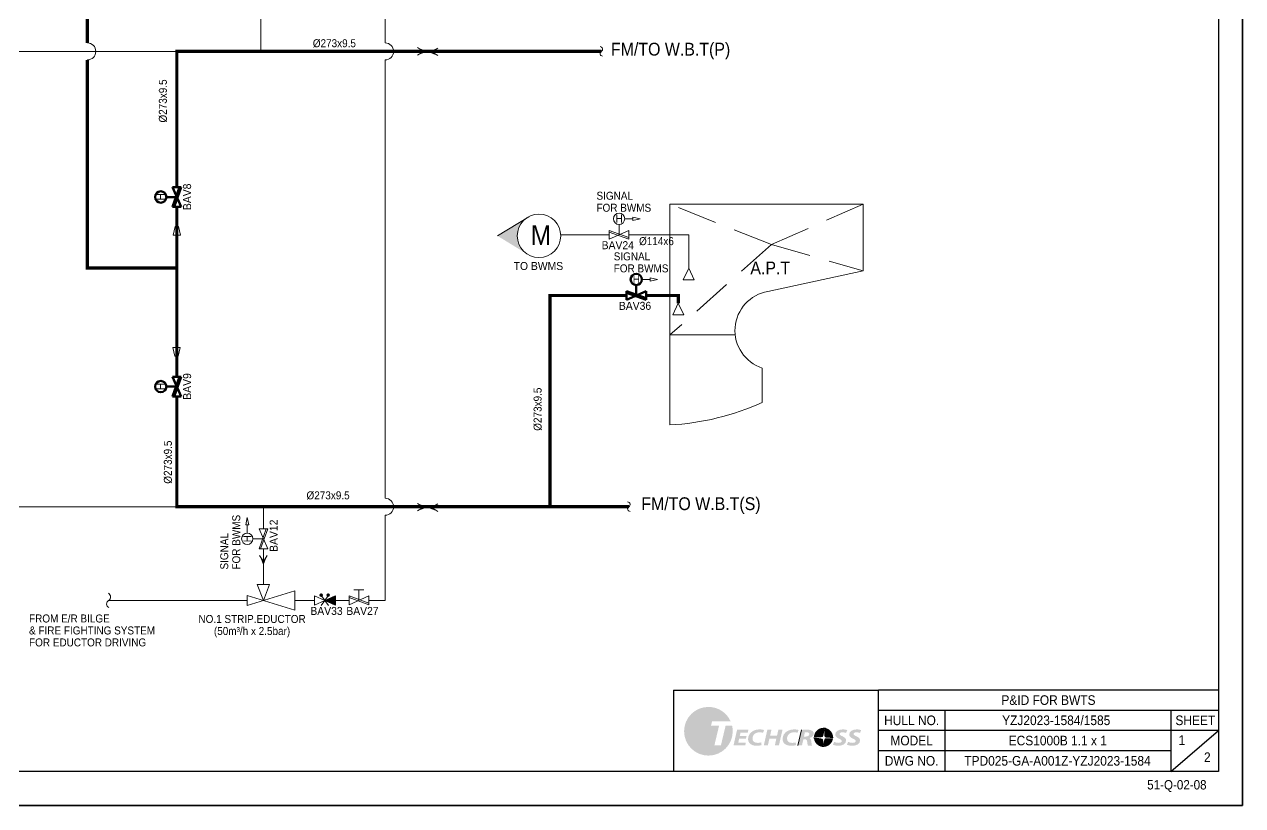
# Model space of a CAD drawing. Extents: x -553847 to 4496999, y 514150 to 878882.
# Drawn here: x 4321324 to 4359381, y 721680 to 746077 of the extents above; entities that cross this region are included whole.
import ezdxf

# ---------------------------------------------------------------- set-up
doc = ezdxf.new("R2010")
doc.units = 0
doc.header["$LTSCALE"] = 25
doc.header["$MEASUREMENT"] = 0
doc.linetypes.add('DASHED', pattern=[0.75, 0.5, -0.25])
doc.layers.get('0').update_dxf_attribs({"linetype": 'CONTINUOUS', "lineweight": 9})
doc.layers.add('0.1 Defpoints', color=7, linetype='CONTINUOUS', plot=False)
doc.layers.add('0.2 Dwg sheet', color=7, linetype='CONTINUOUS')
doc.layers.add('0.3 Text', color=7, linetype='CONTINUOUS')
for name, color, linetype, lineweight in [('1.1 Y_Pipe', 7, 'CONTINUOUS', 13), ('1.7 Signal', 6, 'ZIGZAG', 9), ('1.9 Arrow', 1, 'CONTINUOUS', 9)]:
    doc.layers.add(name, color=color, linetype=linetype, lineweight=lineweight)
doc.layers.add('2.1 Valve open', color=7, linetype='CONTINUOUS', lineweight=50, true_color=0x1b21e4)
doc.layers.add('2.2 Ballast water line', color=7, linetype='CONTINUOUS', true_color=0x1b21e4)
doc.styles.get("Standard").update_dxf_attribs({"font": '', "width": 0.95, "height": 250})
doc.styles.get('Standard').set_extended_font_data('Gulim')
doc.linetypes.add('ZIGZAG', pattern='A,0.0001,-0.2,[131,ltypeshp.shx,S=0.2,R=0,X=-0.2,Y=0],-0.4,[131,ltypeshp.shx,S=0.2,R=180,X=0.2,Y=0],-0.2', length=0.8001)

# ---------------------------------------------------------------- blocks, each defined once
blk = doc.blocks.new('양식 51-Q-02-08')
at = {"layer": '0.1 Defpoints'}
blk.add_lwpolyline([(-2677005, 1033560), (-2613196, 1033560), (-2613196, 988132), (-2677005, 988132)], close=True, dxfattribs=at)
at = {"layer": '0.2 Dwg sheet'}
for p, q in [((-2630979, 991742), (-2624571, 991742)), ((-2630979, 991742), (-2630979, 989196)), ((-2624571, 989196), (-2624571, 991742)), ((-2613953, 991742), (-2624571, 991742)), ((-2624571, 991110), (-2613953, 991110)), ((-2622500, 991110), (-2622500, 989196)), ((-2615440, 991110), (-2615440, 989196)), ((-2613953, 990478), (-2624571, 990478)), ((-2615440, 989196), (-2613953, 990478)), ((-2615440, 989846), (-2624571, 989846))]:
    blk.add_line(p, q, dxfattribs=at)
blk.add_lwpolyline([(-2613953, 989196), (-2676245, 989196), (-2676245, 1032800), (-2613953, 1032800)], close=True, dxfattribs=at)
at = {"layer": '0.2 Dwg sheet', "insert": (-2623536, 989529), "char_height": 300, "width": 2070.81, "attachment_point": 5}
blk.add_mtext('DWG NO.', dxfattribs=at)
at = {"layer": '0.3 Text', "width": 0.95}
blk.add_text('51-Q-02-08', height=291.7, dxfattribs=at).set_placement((-2616177, 988637))
at = {"layer": '0.3 Text', "char_height": 300, "attachment_point": 5}
for s, insert, width in [('\\A1;SHEET', (-2614674, 990794), 1532.09), ('MODEL', (-2623536, 990162), 2070.81)]:
    blk.add_mtext(s, dxfattribs=dict(at, insert=insert, width=width))

msp = doc.modelspace()

# ---------------------------------------------------------------- hatches: boundary and pattern name
at = {"layer": '0.2 Dwg sheet', "lineweight": 0}
h = msp.add_hatch(color=256, dxfattribs=at)
h.dxf.hatch_style = 2
edge = h.paths.add_edge_path()
edge.add_spline(control_points=[(4343229.4, 724175), (4343229.4, 724175), (4343082.3, 723558.3), (4343082.3, 723558.3), (4343082.3, 723558.3), (4342878.5, 723558.3), (4342878.5, 723558.3), (4342878.5, 723558.3), (4343025.7, 724175), (4343025.7, 724175), (4343025.7, 724175), (4342773.8, 724175), (4342773.8, 724175), (4342773.8, 724175), (4342809.2, 724316.8), (4342809.2, 724316.8), (4342809.2, 724316.8), (4343384.5, 724316.8), (4343384.5, 724316.8), (4343264.8, 724579.4), (4343000.2, 724762), (4342692.7, 724762), (4342273, 724762), (4341932.7, 724421.8), (4341932.7, 724001.9), (4341932.7, 723582.1), (4342273, 723241.8), (4342692.7, 723241.8), (4343112.6, 723241.8), (4343452.8, 723582.1), (4343452.8, 724001.9), (4343452.8, 724061.5), (4343445.7, 724119.4), (4343432.8, 724175), (4343432.8, 724175), (4343229.4, 724175), (4343229.4, 724175)], knot_values=[0, 0, 0, 0, 1, 1, 1, 2, 2, 2, 3, 3, 3, 4, 4, 4, 5, 5, 5, 6, 6, 6, 7, 7, 7, 8, 8, 8, 9, 9, 9, 10, 10, 10, 11, 11, 11, 12, 12, 12, 12], degree=3, periodic=0)
h = msp.add_hatch(color=256, dxfattribs=at)
h.dxf.hatch_style = 2
h.paths.add_polyline_path([(4343864, 723767.9), (4343652.2, 723767.9), (4343624.6, 723647.6), (4343863.1, 723647.6), (4343841.9, 723557.4), (4343475.7, 723557.4), (4343589.2, 724051.4), (4343942.9, 724051.4), (4343921.6, 723961.4), (4343696.5, 723961.4), (4343671.6, 723856.4), (4343885.3, 723856.4)])
h = msp.add_hatch(color=256, dxfattribs=at)
h.dxf.hatch_style = 2
edge = h.paths.add_edge_path()
edge.add_spline(control_points=[(4344352.5, 723570.6), (4344320.7, 723558.9), (4344267.4, 723549.4), (4344195.7, 723549.4), (4344037, 723549.4), (4343931.5, 723628.5), (4343931.5, 723759.1), (4343931.5, 723871.2), (4343991.8, 723957.6), (4344082.2, 724007.5), (4344144.3, 724042.6), (4344217, 724059.5), (4344301.1, 724059.5), (4344365.8, 724059.5), (4344414.6, 724047.1), (4344432.3, 724039.1), (4344432.3, 724039.1), (4344396.9, 723953.2), (4344396.9, 723953.2), (4344380, 723960.5), (4344340.1, 723969.4), (4344288.7, 723969.4), (4344237.3, 723969.4), (4344188.5, 723956.2), (4344152.3, 723931.2), (4344102.6, 723896.8), (4344069.8, 723840.3), (4344069.8, 723771.5), (4344069.8, 723692.3), (4344123.9, 723639.5), (4344228.5, 723639.5), (4344271, 723639.5), (4344312.7, 723645.3), (4344342, 723655.7), (4344342, 723655.7), (4344352.5, 723570.6), (4344352.5, 723570.6)], knot_values=[0, 0, 0, 0, 1, 1, 1, 2, 2, 2, 3, 3, 3, 4, 4, 4, 5, 5, 5, 6, 6, 6, 7, 7, 7, 8, 8, 8, 9, 9, 9, 10, 10, 10, 11, 11, 11, 12, 12, 12, 12], degree=3, periodic=0)
h = msp.add_hatch(color=256, dxfattribs=at)
h.dxf.hatch_style = 2
h.paths.add_polyline_path([(4344662.8, 724051.4), (4344618.5, 723859.5), (4344834.8, 723859.5), (4344879.1, 724051.4), (4345007.7, 724051.4), (4344894.2, 723557.4), (4344766.5, 723557.4), (4344813.5, 723765.6), (4344596.3, 723765.6), (4344549.3, 723557.4), (4344421.7, 723557.4), (4344535.1, 724051.4)])
h = msp.add_hatch(color=256, dxfattribs=at)
h.dxf.hatch_style = 2
edge = h.paths.add_edge_path()
edge.add_spline(control_points=[(4345430.7, 723570.6), (4345398.9, 723558.9), (4345345.6, 723549.4), (4345273.8, 723549.4), (4345115.2, 723549.4), (4345009.6, 723628.5), (4345009.6, 723759.1), (4345009.6, 723871.2), (4345069.9, 723957.6), (4345160.2, 724007.5), (4345222.5, 724042.6), (4345295.1, 724059.5), (4345379.3, 724059.5), (4345444, 724059.5), (4345492.8, 724047.1), (4345510.4, 724039.1), (4345510.4, 724039.1), (4345475, 723953.2), (4345475, 723953.2), (4345458.3, 723960.5), (4345418.3, 723969.4), (4345366.9, 723969.4), (4345315.4, 723969.4), (4345266.8, 723956.2), (4345230.4, 723931.2), (4345180.7, 723896.8), (4345147.9, 723840.3), (4345147.9, 723771.5), (4345147.9, 723692.3), (4345201.9, 723639.5), (4345306.6, 723639.5), (4345349.1, 723639.5), (4345390.8, 723645.3), (4345420, 723655.7), (4345420, 723655.7), (4345430.7, 723570.6), (4345430.7, 723570.6)], knot_values=[0, 0, 0, 0, 1, 1, 1, 2, 2, 2, 3, 3, 3, 4, 4, 4, 5, 5, 5, 6, 6, 6, 7, 7, 7, 8, 8, 8, 9, 9, 9, 10, 10, 10, 11, 11, 11, 12, 12, 12, 12], degree=3, periodic=0)
at = {"layer": '0.2 Dwg sheet', "linetype": 'Continuous', "lineweight": 0}
h = msp.add_hatch(color=256, dxfattribs=at)
h.paths.add_polyline_path([(4345981.7, 723950.3), (4345973, 723975.4), (4345937.7, 724013.9), (4345882.3, 724039.7), (4345812.2, 724052), (4345735.4, 724054), (4345663.6, 724050.5), (4345600.6, 724042), (4345489, 723557.8), (4345492, 723557.4), (4345614.8, 723557.4), (4345659.1, 723752.2), (4345705.5, 723752.2), (4345719.8, 723751), (4345744.5, 723743.5), (4345762.4, 723728.3), (4345774.4, 723702.9), (4345791.2, 723578.1), (4345795, 723561.8), (4345802.1, 723557.3), (4345927.9, 723557.3), (4345921.7, 723576.4), (4345916.4, 723605.2), (4345903.1, 723709.8), (4345896.5, 723736.2), (4345871.1, 723774.8), (4345848, 723788.5), (4345848, 723790.5), (4345861.8, 723794.5), (4345907.8, 723813.8), (4345944.2, 723840.1), (4345970.6, 723874.4), (4345982.9, 723916.4), (4345983.5, 723936.4)])
h.paths.add_polyline_path([(4345841.8, 723902.4, -0.1380365), (4345810.6, 723858.7, -0.1340355), (4345738.7, 723835.8), (4345676.5, 723835.8), (4345706.2, 723972), (4345769.2, 723972, -0.1816988), (4345829, 723952.3, -0.2969134)], flags=16)
at = {"layer": '0.2 Dwg sheet', "lineweight": 0}
h = msp.add_hatch(color=256, dxfattribs=at)
h.dxf.hatch_style = 2
edge = h.paths.add_edge_path()
edge.add_spline(control_points=[(4346312.2, 724109.3), (4346303.8, 724110), (4346295.4, 724110.6), (4346286.8, 724110.6), (4346185.9, 724110.6), (4346096.9, 724060.4), (4346042.9, 723983.8), (4346031.8, 723966.5), (4346021.9, 723948), (4346013.6, 723928.3), (4346001.6, 723899.5), (4345993.8, 723870.2), (4345989.7, 723840.9), (4345988.8, 723831.4), (4345988.3, 723821.8), (4345988.3, 723812), (4345988.3, 723811.5), (4345988.3, 723810.9), (4345988.3, 723810.3), (4346100.7, 723817.6), (4346231.5, 723830.4), (4346247.7, 723837.6), (4346268.6, 723847), (4346300.3, 724033.9), (4346312.2, 724109.3)], knot_values=[0, 0, 0, 0, 1, 1, 1, 2, 2, 2, 3, 3, 3, 4, 4, 4, 5, 5, 5, 6, 6, 6, 7, 7, 7, 8, 8, 8, 8], degree=3, periodic=0)
h = msp.add_hatch(color=256, dxfattribs=at)
h.dxf.hatch_style = 2
edge = h.paths.add_edge_path()
edge.add_spline(control_points=[(4346343.8, 723827.9), (4346359.1, 723817.7), (4346463.4, 723811.8), (4346585.2, 723808.3), (4346585.2, 723809.5), (4346585.4, 723810.8), (4346585.4, 723812), (4346585.4, 723958.7), (4346479.6, 724080.3), (4346340.3, 724105.6), (4346330.4, 724020.6), (4346314.1, 723847.4), (4346343.8, 723827.9)], knot_values=[0, 0, 0, 0, 1, 1, 1, 2, 2, 2, 3, 3, 3, 4, 4, 4, 4], degree=3, periodic=0)
h = msp.add_hatch(color=256, dxfattribs=at)
h.dxf.hatch_style = 2
edge = h.paths.add_edge_path()
edge.add_spline(control_points=[(4346623.8, 723671.8), (4346659.2, 723654.3), (4346708.8, 723640.2), (4346764.7, 723640.2), (4346813.5, 723640.2), (4346858.7, 723659.3), (4346858.7, 723697.4), (4346858.7, 723726), (4346832.9, 723743.6), (4346778.1, 723767.9), (4346715.1, 723795.7), (4346654.8, 723835.3), (4346654.8, 723899), (4346654.8, 723998.7), (4346759.3, 724059.5), (4346889.6, 724059.5), (4346961.4, 724059.5), (4347004.1, 724046.3), (4347029.6, 724035.3), (4347029.6, 724035.3), (4346989.8, 723947.5), (4346989.8, 723947.5), (4346970.4, 723956.2), (4346928.7, 723969.4), (4346879, 723968.6), (4346819.6, 723968.6), (4346788.6, 723944.4), (4346788.6, 723917.3), (4346788.6, 723887.9), (4346825, 723870.4), (4346875.5, 723847), (4346948.2, 723815.3), (4346993.4, 723775.1), (4346993.4, 723715.7), (4346993.4, 723605.8), (4346883.5, 723549.4), (4346751.3, 723549.4), (4346668.9, 723550), (4346608.7, 723567.6), (4346581.2, 723584.6), (4346581.2, 723584.6), (4346623.8, 723671.8), (4346623.8, 723671.8)], knot_values=[0, 0, 0, 0, 1, 1, 1, 2, 2, 2, 3, 3, 3, 4, 4, 4, 5, 5, 5, 6, 6, 6, 7, 7, 7, 8, 8, 8, 9, 9, 9, 10, 10, 10, 11, 11, 11, 12, 12, 12, 13, 13, 13, 14, 14, 14, 14], degree=3, periodic=0)
h = msp.add_hatch(color=256, dxfattribs=at)
h.dxf.hatch_style = 2
edge = h.paths.add_edge_path()
edge.add_spline(control_points=[(4347060.8, 723671.8), (4347096.3, 723654.3), (4347145.8, 723640.2), (4347201.7, 723640.2), (4347250.6, 723640.2), (4347295.7, 723659.3), (4347295.7, 723697.4), (4347295.7, 723726), (4347270.1, 723743.6), (4347215, 723767.9), (4347152.1, 723795.7), (4347091.8, 723835.3), (4347091.8, 723899), (4347091.8, 723998.7), (4347196.5, 724059.5), (4347326.7, 724059.5), (4347398.5, 724059.5), (4347441, 724046.3), (4347466.8, 724035.3), (4347466.8, 724035.3), (4347426.9, 723947.5), (4347426.9, 723947.5), (4347407.4, 723956.2), (4347365.8, 723969.4), (4347316.2, 723968.6), (4347256.8, 723968.6), (4347225.6, 723944.4), (4347225.6, 723917.3), (4347225.6, 723887.9), (4347262, 723870.4), (4347312.5, 723847), (4347385.2, 723815.3), (4347430.5, 723775.1), (4347430.5, 723715.7), (4347430.5, 723605.8), (4347320.5, 723549.4), (4347188.5, 723549.4), (4347105.9, 723550), (4347045.8, 723567.6), (4347018.2, 723584.6), (4347018.2, 723584.6), (4347060.8, 723671.8), (4347060.8, 723671.8)], knot_values=[0, 0, 0, 0, 1, 1, 1, 2, 2, 2, 3, 3, 3, 4, 4, 4, 5, 5, 5, 6, 6, 6, 7, 7, 7, 8, 8, 8, 9, 9, 9, 10, 10, 10, 11, 11, 11, 12, 12, 12, 13, 13, 13, 14, 14, 14, 14], degree=3, periodic=0)
h = msp.add_hatch(color=256, dxfattribs=at)
h.dxf.hatch_style = 2
edge = h.paths.add_edge_path()
edge.add_spline(control_points=[(4346238.7, 723757.6), (4346215.3, 723771.8), (4346085.8, 723779.7), (4345989.7, 723783.7), (4346003.1, 723641.8), (4346115.7, 723528.8), (4346257.5, 723515), (4346265.4, 723645), (4346272.9, 723736.8), (4346238.7, 723757.6)], knot_values=[0, 0, 0, 0, 1, 1, 1, 2, 2, 2, 3, 3, 3, 3], degree=3, periodic=0)
h = msp.add_hatch(color=256, dxfattribs=at)
h.dxf.hatch_style = 2
edge = h.paths.add_edge_path()
edge.add_spline(control_points=[(4346290.4, 723513.7), (4346439.5, 723515.5), (4346561.9, 723626.4), (4346582.1, 723770.3), (4346462.1, 723767.5), (4346360.3, 723764.1), (4346345.8, 723761.1), (4346318.8, 723755.4), (4346298.8, 723595.2), (4346290.4, 723513.7)], knot_values=[0, 0, 0, 0, 1, 1, 1, 2, 2, 2, 3, 3, 3, 3], degree=3, periodic=0)
at = {"layer": '1.1 Y_Pipe', "linetype": 'Continuous', "ltscale": 30}
h = msp.add_hatch(dxfattribs=at)
h.set_pattern_fill('ANSI31', color=256, scale=1.072502, angle=-180)
h.set_pattern_definition([(225, (4407825.12348, 1091361.01775), (0.094796635586, -0.094796635586), [])])
h.paths.add_polyline_path([(4337013.6, 740031.1, 0.5309324), (4337026.6, 738906.6), (4336102.6, 739473.2)])
h = msp.add_hatch(color=256, dxfattribs=at)
h.paths.add_polyline_path([(4328791, 729179.7), (4328791, 729307.3), (4328673.5, 729490.7)])
h.paths.add_polyline_path([(4328791, 729179.7), (4328908.4, 729490.7), (4328791, 729307.3)])
at = {"layer": '1.1 Y_Pipe'}
msp.add_hatch(color=256, dxfattribs=at).paths.add_polyline_path([(4331036.1, 728233.6), (4330710.1, 728088.8), (4331036.1, 727944.1)])
at = {"layer": '1.9 Arrow'}
h = msp.add_hatch(color=256, dxfattribs=at)
h.paths.add_polyline_path([(4333916.3, 745232.6), (4333788.7, 745232.6), (4333605.4, 745115.2)])
h.paths.add_polyline_path([(4333916.3, 745232.6), (4333605.4, 745350.1), (4333788.7, 745232.6)])
h = msp.add_hatch(color=256, dxfattribs=at)
h.paths.add_polyline_path([(4333923.9, 745218.7), (4334051.5, 745218.7), (4334234.8, 745336.2)])
h.paths.add_polyline_path([(4333923.9, 745218.7), (4334234.8, 745101.3), (4334051.5, 745218.7)])
h = msp.add_hatch(color=256, dxfattribs=at)
h.paths.add_polyline_path([(4333916.3, 730999.3), (4333788.7, 730999.3), (4333605.4, 730881.8)])
h.paths.add_polyline_path([(4333916.3, 730999.3), (4333605.4, 731116.7), (4333788.7, 730999.3)])
h = msp.add_hatch(color=256, dxfattribs=at)
h.paths.add_polyline_path([(4333923.9, 730985.4), (4334051.5, 730985.4), (4334234.8, 731102.8)])
h.paths.add_polyline_path([(4333923.9, 730985.4), (4334234.8, 730868), (4334051.5, 730985.4)])

# ---------------------------------------------------------------- linework, layer by layer
at = {"layer": '0.1 Defpoints', "color": 4, "linetype": 'ByBlock'}
msp.add_lwpolyline([(4295572.2, 721679.7), (4359381.2, 721679.7), (4359381.2, 767107.6), (4295572.2, 767107.6)], close=True, dxfattribs=at)
at = {"layer": '0.2 Dwg sheet', "linetype": 'Continuous', "lineweight": 0}
msp.add_line((4345489, 723557.8), (4345600.6, 724042), dxfattribs=at)
at = {"layer": '0.2 Dwg sheet', "lineweight": 0}
for points in [[(4346312.2, 724109.3), (4346300.3, 724033.9), (4346268.6, 723847), (4346247.7, 723837.6)], [(4346343.8, 723827.9), (4346314.1, 723847.4), (4346330.4, 724020.6), (4346340.3, 724105.6)], [(4346247.7, 723837.6), (4346231.5, 723830.4), (4346100.7, 723817.6), (4345988.3, 723810.3)], [(4345989.7, 723783.7), (4346085.8, 723779.7), (4346215.3, 723771.8), (4346238.7, 723757.6)], [(4346238.7, 723757.6), (4346272.9, 723736.8), (4346265.4, 723645), (4346257.5, 723515)], [(4346290.4, 723513.7), (4346298.8, 723595.2), (4346318.8, 723755.4), (4346345.8, 723761.1)], [(4346585.2, 723808.3), (4346463.4, 723811.8), (4346359.1, 723817.7), (4346343.8, 723827.9)], [(4346345.8, 723761.1), (4346360.3, 723764.1), (4346462.1, 723767.5), (4346582.1, 723770.3)]]:
    msp.add_open_spline(points, degree=3, dxfattribs=at)
at = {"layer": '0.3 Text', "linetype": 'Continuous', "ltscale": 30}
msp.add_line((4331036.1, 728233.6), (4331036.1, 727944.1), dxfattribs=at)
at = {"layer": '1.1 Y_Pipe', "linetype": 'Continuous', "ltscale": 100}
for p, q in [((4332593.8, 745497.5), (4332593.8, 749817.3)), ((4328713.8, 748011.1), (4328713.8, 745233.4)), ((4323291.7, 747009.1), (4323291.7, 745497.5)), ((4339345.7, 745233.4), (4316914.1, 745233.4)), ((4326086.3, 740995.7), (4326086.3, 745233.4)), ((4323291.7, 744969.3), (4323291.7, 738469.4)), ((4332593.8, 731277.9), (4332593.8, 744969.3)), ((4326086.3, 739767.9), (4326086.3, 740376.3)), ((4347527.9, 740461.4), (4341491.2, 740461.4)), ((4341491.2, 740461.4), (4341491.2, 733566.2)), ((4347527.9, 740461.4), (4347527.9, 738383.4)), ((4326086.3, 735989.6), (4326086.3, 739493.6)), ((4339590.5, 739502.4), (4338078.5, 739502.4)), ((4342075.9, 739502.4), (4340209.9, 739502.4)), ((4323291.7, 738469.4), (4326086.3, 738469.4)), ((4347527.9, 738383.4), (4344553.4, 737736.7)), ((4340129, 737608.5), (4337742.6, 737608.5)), ((4337742.6, 737608.5), (4337742.6, 731013.8)), ((4341752.6, 737608.5), (4340748.4, 737608.5)), ((4341491.2, 736379.8), (4343530.1, 736379.8)), ((4326086.3, 735074.1), (4326086.3, 735715.3)), ((4344376.9, 735345.9), (4344376.9, 734269.3)), ((4326086.3, 734454.7), (4326086.3, 731013.8)), ((4340208.6, 731013.8), (4316914.1, 731013.8)), ((4332593.8, 728088.8), (4332593.8, 730749.7)), ((4328286.3, 728088.8), (4323954.4, 728088.8)), ((4329770.7, 728088.8), (4330384.1, 728088.8)), ((4331036.1, 728088.8), (4331465, 728088.8)), ((4332084.4, 728088.8), (4332593.8, 728088.8))]:
    msp.add_line(p, q, dxfattribs=at)
at = {"layer": '1.1 Y_Pipe', "linetype": 'DASHED', "ltscale": 100}
for p, q in [((4344661.2, 739202.6), (4341491.2, 740461.4)), ((4347527.9, 740461.4), (4344661.2, 739202.6)), ((4344661.2, 739202.6), (4341491.2, 736379.8)), ((4344661.2, 739202.6), (4347527.9, 738383.4))]:
    msp.add_line(p, q, dxfattribs=at)
at = {"layer": '1.1 Y_Pipe', "linetype": 'Continuous', "ltscale": 30}
for p, q in [((4336102.6, 739473.2), (4337079.2, 740071.2)), ((4342075.9, 738462.4), (4342075.9, 739502.4)), ((4341752.6, 737368), (4341752.6, 737608.5)), ((4328791, 731013.8), (4328791, 730322.6)), ((4328791, 729703.2), (4328791, 728584.5)), ((4328673.5, 729490.7), (4328791, 729307.3)), ((4328908.4, 729490.7), (4328791, 729307.3)), ((4328984, 728584.5), (4328598, 728584.5)), ((4328791, 728088.8), (4328598, 728584.5)), ((4328984, 728584.5), (4328791, 728088.8)), ((4329770.7, 728390.4), (4328286.3, 727933.5)), ((4328286.3, 728244.2), (4329770.7, 727787.3)), ((4328286.3, 728244.2), (4328286.3, 727933.5)), ((4329770.7, 728390.4), (4329770.7, 727787.3))]:
    msp.add_line(p, q, dxfattribs=at)
at = {"layer": '1.1 Y_Pipe'}
for p, q in [((4326035, 739767.9), (4325971.5, 739493.6)), ((4326201.1, 739493.6), (4325971.5, 739493.6)), ((4326137.6, 739767.9), (4326035, 739767.9)), ((4326201.1, 739493.6), (4326137.6, 739767.9)), ((4339590.5, 739364.9), (4339590.5, 739639.9)), ((4340209.9, 739639.9), (4339590.5, 739364.9)), ((4339590.5, 739639.9), (4340209.9, 739418)), ((4339590.5, 739590.4), (4340209.9, 739364.9)), ((4339900.2, 739502.4), (4339900.2, 739828.6)), ((4340209.9, 739364.9), (4340209.9, 739639.9)), ((4340129, 737471), (4340129, 737746)), ((4340748.4, 737746), (4340129, 737471)), ((4340129, 737746), (4340748.4, 737524.1)), ((4340129, 737696.5), (4340748.4, 737471)), ((4340438.7, 737608.5), (4340438.7, 737934.7)), ((4340748.4, 737471), (4340748.4, 737746)), ((4325965.4, 735989.6), (4326195, 735989.6)), ((4325965.4, 735989.6), (4326028.9, 735715.3)), ((4326028.9, 735715.3), (4326131.5, 735715.3)), ((4326131.5, 735715.3), (4326195, 735989.6)), ((4328791, 730012.9), (4328464.8, 730012.9)), ((4328928.5, 730322.6), (4328653.5, 730322.6)), ((4328653.5, 730322.6), (4328928.5, 729703.2)), ((4328653.5, 729703.2), (4328875.4, 730322.6)), ((4328703, 729703.2), (4328928.5, 730322.6)), ((4328928.5, 729703.2), (4328653.5, 729703.2)), ((4330384.1, 727944.1), (4330384.1, 728233.6)), ((4330384.1, 728233.6), (4331036.1, 727944.1)), ((4331036.1, 728233.6), (4330384.1, 727944.1)), ((4330598.9, 728294.1), (4330555.7, 728249.2)), ((4330614.6, 728290.4), (4330560, 728233.7)), ((4330626.2, 728282.5), (4330568.3, 728222.3)), ((4330634.6, 728271.1), (4330580, 728214.4)), ((4330638.9, 728255.6), (4330595.6, 728210.7)), ((4330710.1, 728088.8), (4330597.3, 727925.3)), ((4330710.1, 728088.8), (4330621, 728218)), ((4330710.1, 728088.8), (4330799.2, 728218)), ((4330710.1, 728088.8), (4330822.9, 727925.2)), ((4330818.2, 728297.7), (4330774.9, 728252.8)), ((4330833.9, 728294), (4330779.2, 728237.3)), ((4330845.5, 728286.1), (4330787.6, 728226)), ((4330853.9, 728274.8), (4330799.2, 728218)), ((4330858.2, 728259.2), (4330814.9, 728214.3)), ((4331465, 727951.3), (4331465, 728226.3)), ((4332084.4, 728226.3), (4331465, 727951.3)), ((4331465, 728226.3), (4332084.4, 728004.4)), ((4331465, 728176.8), (4332084.4, 727951.3)), ((4331929.5, 728415), (4331619.8, 728415)), ((4331774.7, 728088.8), (4331774.7, 728415)), ((4332084.4, 727951.3), (4332084.4, 728226.3))]:
    msp.add_line(p, q, dxfattribs=at)
at = {"layer": '1.1 Y_Pipe', "ltscale": 30}
for p, q in [((4342075.9, 738462.4), (4341899.9, 738098)), ((4342252, 738098), (4342075.9, 738462.4)), ((4341899.9, 738098), (4342252, 738098)), ((4341752.6, 737368), (4341576.5, 737003.7)), ((4341928.6, 737003.7), (4341752.6, 737368)), ((4341576.5, 737003.7), (4341928.6, 737003.7))]:
    msp.add_line(p, q, dxfattribs=at)
at = {"layer": '1.1 Y_Pipe', "linetype": 'Continuous', "ltscale": 30}
for centre, radius in [((4337400.3, 739473.2), 678.8), ((4339900.2, 740006.3), 177.6), ((4340438.7, 738112.3), 177.6), ((4328287.2, 730012.9), 177.6)]:
    msp.add_circle(centre, radius, dxfattribs=at)
at = {"layer": '1.1 Y_Pipe'}
for centre in [(4330597.3, 728252.4), (4330816.5, 728256)]:
    msp.add_circle(centre, 41.7, dxfattribs=at)
at = {"layer": '1.1 Y_Pipe', "linetype": 'Continuous', "ltscale": 30}
for centre, radius, start, end in [((4323291.7, 745233.4), 264.1, 270, 90), ((4332593.8, 745233.4), 264.1, 270, 90), ((4332593.8, 731013.8), 264.1, 270, 90), ((4324018.6, 727978.7), 127.4, 120.24455, 242.94375), ((4323890.2, 728198.9), 127.4, 300.24455, 62.94375)]:
    msp.add_arc(centre, radius, start, end, dxfattribs=at)
at = {"layer": '1.1 Y_Pipe'}
for centre, start, end in [((4339306.1, 745302), 300, 90), ((4339385.3, 745164.8), 120, 270), ((4340168.9, 731082.4), 300, 90), ((4340248.2, 730945.2), 120, 270)]:
    msp.add_arc(centre, 79.2, start, end, dxfattribs=at)
at = {"layer": '1.1 Y_Pipe', "linetype": 'Continuous', "ltscale": 100}
for centre, radius, start, end in [((4344755.6, 736519.9), 1233.5, 99.43684, 252.12124), ((4341042.8, 741680.6), 8126.8, 273.16258, 294.22125)]:
    msp.add_arc(centre, radius, start, end, dxfattribs=at)
at = {"layer": '1.7 Signal', "linetype": 'ZIGZAG', "ltscale": 10}
for p, q in [((4340077.8, 740006.3), (4340334.1, 740006.3)), ((4340616.3, 738112.3), (4340872.6, 738112.3)), ((4328287.2, 730190.6), (4328287.2, 730446.8))]:
    msp.add_line(p, q, dxfattribs=at)
at = {"layer": '1.9 Arrow'}
for p, q in [((4333605.4, 745350.1), (4333788.7, 745232.6)), ((4333605.4, 745115.2), (4333788.7, 745232.6)), ((4334234.8, 745336.2), (4334051.5, 745218.7)), ((4334234.8, 745101.3), (4334051.5, 745218.7)), ((4340334.1, 740056.3), (4340334.1, 739956.2)), ((4340561.1, 740006.3), (4340334.1, 740056.3)), ((4340334.1, 739956.2), (4340561.1, 740006.3)), ((4340872.6, 738162.4), (4340872.6, 738062.2)), ((4341099.6, 738112.3), (4340872.6, 738162.4)), ((4340872.6, 738062.2), (4341099.6, 738112.3)), ((4333605.4, 731116.7), (4333788.7, 730999.3)), ((4334234.8, 731102.8), (4334051.5, 730985.4)), ((4333605.4, 730881.8), (4333788.7, 730999.3)), ((4334234.8, 730868), (4334051.5, 730985.4)), ((4328287.2, 730673.9), (4328237.1, 730446.8)), ((4328237.1, 730446.8), (4328337.2, 730446.8)), ((4328337.2, 730446.8), (4328287.2, 730673.9))]:
    msp.add_line(p, q, dxfattribs=at)
at = {"layer": '2.1 Valve open'}
for p, q in [((4326223.8, 740995.7), (4325948.8, 740995.7)), ((4325948.8, 740995.7), (4326223.8, 740376.3)), ((4325948.8, 740376.3), (4326170.7, 740995.7)), ((4325998.3, 740376.3), (4326223.8, 740995.7)), ((4326086.3, 740686), (4325760.1, 740686)), ((4326223.8, 740376.3), (4325948.8, 740376.3)), ((4340129, 737471), (4340129, 737746)), ((4340748.4, 737746), (4340129, 737471)), ((4340129, 737746), (4340748.4, 737524.1)), ((4340129, 737696.5), (4340748.4, 737471)), ((4340438.7, 737608.5), (4340438.7, 737934.7)), ((4340748.4, 737471), (4340748.4, 737746)), ((4326223.8, 735074.1), (4325948.8, 735074.1)), ((4325948.8, 735074.1), (4326223.8, 734454.7)), ((4325948.8, 734454.7), (4326170.7, 735074.1)), ((4325998.3, 734454.7), (4326223.8, 735074.1)), ((4326086.3, 734764.4), (4325760.1, 734764.4)), ((4326223.8, 734454.7), (4325948.8, 734454.7))]:
    msp.add_line(p, q, dxfattribs=at)
for centre in [(4325582.4, 740686), (4340438.7, 738112.3), (4325582.5, 734764.4)]:
    msp.add_circle(centre, 177.6, dxfattribs=at)
at = {"layer": '2.2 Ballast water line', "linetype": 'Continuous', "lineweight": -3, "ltscale": 100, "const_width": 100}
for points in [[(4323291.7, 745497.5), (4323291.7, 753818.9)], [(4326086.3, 740995.7), (4326086.3, 745233.4), (4339345.7, 745233.4)], [(4323291.7, 744969.3), (4323291.7, 738469.4), (4326086.3, 738469.4), (4326086.3, 735074.1)], [(4326086.3, 738469.4), (4326086.3, 740376.3)], [(4326086.3, 734454.7), (4326086.3, 731013.8), (4340208.6, 731013.8)]]:
    msp.add_lwpolyline(points, dxfattribs=at)
at = {"layer": '2.2 Ballast water line', "linetype": 'Continuous', "lineweight": -3, "ltscale": 100, "const_width": 100, "elevation": 0}
for points in [[(4337742.6, 731013.8), (4337742.6, 737608.5), (4340129, 737608.5)], [(4340748.4, 737608.5), (4341752.6, 737608.5), (4341752.6, 737368)]]:
    msp.add_lwpolyline(points, dxfattribs=at)

# ---------------------------------------------------------------- block references
at = {"color": 217, "linetype": 'Continuous', "true_color": 0x93278f}
msp.add_blockref('양식 51-Q-02-08', (6972577.2, -266452.4), dxfattribs=at)

# ---------------------------------------------------------------- texts
at = {"layer": '0.3 Text'}
for s, width, p in [('Ø273x9.5', 0.95, (4330334.4, 745362.7)), ('BAV24', 0.99, (4339357.6, 739056.2)), ('Ø114x6', 0.95, (4340524.8, 739182.8)), ('TO BWMS', 0.99, (4336608.4, 738406.7)), ('BAV36', 0.99, (4339896.1, 737162.2)), ('Ø273x9.5', 0.95, (4330137.8, 731244)), ('BAV33', 0.99, (4330258.6, 727634.7)), ('BAV27', 0.99, (4331381.8, 727634.7))]:
    msp.add_text(s, height=250, dxfattribs=dict(at, width=width)).set_placement(p)
for s, width, p in [('Ø273x9.5', 0.95, (4325774.6, 743011.4)), ('BAV8', 0.99, (4326532.5, 740277.4)), ('BAV9', 0.99, (4326532.5, 734355.7)), ('Ø273x9.5', 0.95, (4337480.7, 733386.2)), ('Ø273x9.5', 0.95, (4325930.5, 731732.1)), ('BAV12', 0.99, (4329237.3, 729604.3))]:
    msp.add_text(s, height=250, rotation=90, dxfattribs=dict(at, width=width)).set_placement(p)
at = {"layer": '0.3 Text', "color": 4, "linetype": 'Continuous', "width": 0.95}
for s, p in [('1', (4357378.7, 723574.9)), ('2', (4358174.5, 723042.4))]:
    msp.add_text(s, height=300, dxfattribs=at).set_placement(p)
at = {"layer": '0.3 Text', "char_height": 400, "attachment_point": 5, "line_spacing_factor": 0.9}
for s, width, insert in [('\\pxqc,t9;FM/TO W.B.T(P)', 7504.303, (4341511.3, 745242.8)), ('\\pxqc,t9;A.P.T', 6815.001, (4344624.1, 738470.1)), ('\\pxqc,t9;FM/TO W.B.T(S)', 9815.352, (4342459.2, 731048.4))]:
    msp.add_mtext_dynamic_manual_height_columns(s, width=width, gutter_width=1000, heights=[0], dxfattribs=dict(at, insert=insert))
at = {"layer": '0.3 Text', "color": 3, "char_height": 250, "width": 3089.316, "attachment_point": 5, "line_spacing_factor": 0.9}
for insert in [(4340741, 740536.5), (4341279.5, 738642.5)]:
    msp.add_mtext('\\pxql;SIGNAL\\PFOR BWMS', dxfattribs=dict(at, insert=insert))
at = {"layer": '0.3 Text', "color": 3, "insert": (4327757, 730597.4), "char_height": 250, "width": 3089.316, "attachment_point": 5, "rotation": 90, "line_spacing_factor": 0.9}
msp.add_mtext('\\pxql;SIGNAL\\PFOR BWMS', dxfattribs=at)
at = {"layer": '0.3 Text', "color": 4, "char_height": 300, "attachment_point": 5}
for s, insert, width in [('\\A1;\\pxqc;P&ID FOR BWTS', (4353315.3, 724973.6), 10618.125), ('\\A1;YZJ2023-1584/1585', (4353558.3, 724342.3), 6962.578), ('\\pxqc;ECS1000B 1.1 x 1', (4353607, 723709.2), 7060), ('\\A1;TPD025-GA-A001Z-YZJ2023-1584', (4353597, 723077.1), 7039.897)]:
    msp.add_mtext(s, dxfattribs=dict(at, insert=insert, width=width))
at = {"layer": '0.3 Text', "insert": (4349041.6, 724341.4), "char_height": 300, "width": 2070.807, "attachment_point": 5}
msp.add_mtext('HULL NO.', dxfattribs=at)
at = {"layer": '1.1 Y_Pipe', "linetype": 'Continuous', "ltscale": 30, "width": 0.95}
for s, height, p in [('M', 612.9, (4337144, 739189.5)), ('FROM E/R BILGE', 250, (4321470.2, 727399)), ('& FIRE FIGHTING SYSTEM', 250, (4321470.2, 727025.4)), ('FOR EDUCTOR DRIVING', 250, (4321470.2, 726651.8))]:
    msp.add_text(s, height=height, dxfattribs=at).set_placement(p)
at = {"layer": '1.1 Y_Pipe', "color": 255, "char_height": 250, "width": 3464.914, "attachment_point": 5, "line_spacing_factor": 0.9}
for insert in [(4339902.1, 740006.9), (4340440.6, 738112.9)]:
    msp.add_mtext('{\\C256;H}', dxfattribs=dict(at, insert=insert))
at = {"layer": '1.1 Y_Pipe', "color": 255, "insert": (4328286.5, 730014.8), "char_height": 250, "width": 3464.914, "attachment_point": 5, "rotation": 90, "line_spacing_factor": 0.9}
msp.add_mtext('{\\C256;H}', dxfattribs=at)
at = {"layer": '1.1 Y_Pipe', "linetype": 'Continuous', "ltscale": 30, "insert": (4328336.4, 727283.6), "char_height": 250, "width": 4443.357, "attachment_point": 5, "line_spacing_factor": 0.9}
msp.add_mtext('{\\W2.20234; }NO.1 STRIP.EDUCTOR\\P{\\W2.20234; }(50m³/h x 2.5bar)', dxfattribs=at)
at = {"layer": '2.1 Valve open', "char_height": 250, "width": 3464.914, "attachment_point": 5, "rotation": 90, "line_spacing_factor": 0.9}
for insert in [(4325581.8, 740687.9), (4325581.8, 734766.3)]:
    msp.add_mtext('{\\C256;H}', dxfattribs=dict(at, insert=insert))
at = {"layer": '2.1 Valve open', "insert": (4340440.6, 738112.9), "char_height": 250, "width": 3464.914, "attachment_point": 5, "line_spacing_factor": 0.9}
msp.add_mtext('{\\C256;H}', dxfattribs=at)

doc.saveas('drawing.dxf')
